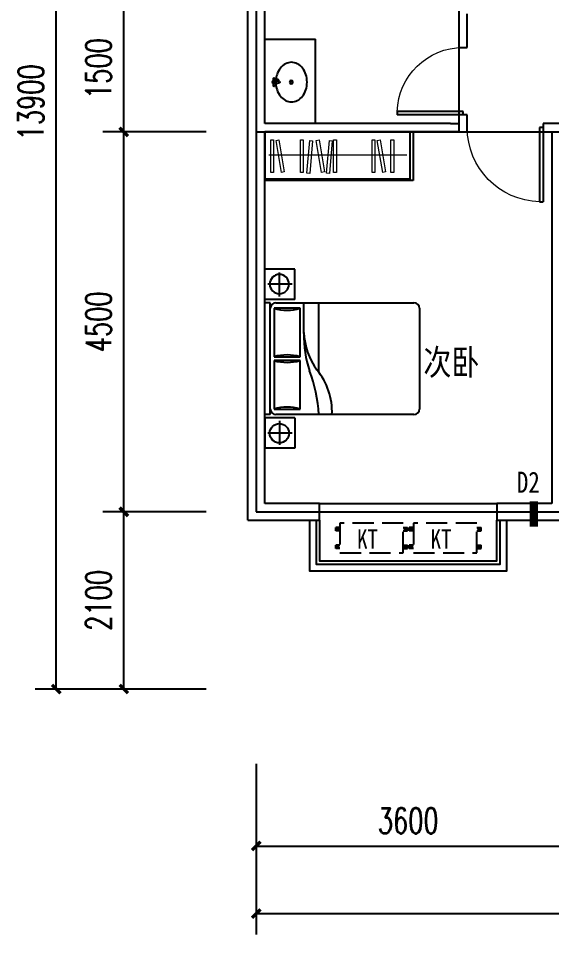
# Model space of a CAD drawing. Extents: x 62618 to 92174, y -175686 to -155872.
# Drawn here: x 62618 to 68937, y -175686 to -164832 of the extents above; entities that cross this region are included whole.
import ezdxf
from ezdxf.enums import TextEntityAlignment as Align

# ---------------------------------------------------------------- set-up
doc = ezdxf.new("R2010")
doc.units = 0
doc.header["$LTSCALE"] = 1000
doc.header["$MEASUREMENT"] = 0
doc.linetypes.add('DASH', pattern=[0.35, 0.25, -0.1])
doc.layers.get('0').update_dxf_attribs({"linetype": 'CONTINUOUS'})
for name, color, linetype in [('1-面积', 60, 'CONTINUOUS'), ('AXIS', 3, 'CONTINUOUS'), ('DIM_SYMB', 3, 'CONTINUOUS'), ('DOTE', 1, 'CONTINUOUS'), ('PUB_TEXT', 20, 'CONTINUOUS'), ('WALL', 31, 'CONTINUOUS'), ('WINDOW', 4, 'CONTINUOUS'), ('厨卫', 136, 'CONTINUOUS'), ('家具', 252, 'CONTINUOUS'), ('机台线', 33, 'CONTINUOUS')]:
    doc.layers.add(name, color=color, linetype=linetype)
doc.styles.add('-宋体', font='SimSun.ttf', dxfattribs={"width": 0.8})
doc.styles.add('ATT', font='TXT')
doc.styles.add('DIM_FONT', font='SIMPLEX.shx', dxfattribs={"width": 0.7})

# ---------------------------------------------------------------- blocks, each defined once
blk = doc.blocks.new('A$C7593189D')
at = {"layer": '家具'}
for p, q in [((0, 358), (0, 0)), ((0, 358), (358, 358)), ((182, 327), (182, 38)), ((358, 358), (358, 0)), ((35, 176), (320, 176)), ((0, 0), (358, 0))]:
    blk.add_line(p, q, dxfattribs=at)
blk.add_circle((182, 174), 114, dxfattribs=at)
blk = doc.blocks.new('12PBED04')
at = {"color": 0, "linetype": 'ByBlock'}
for p, q in [((0, 0), (0, 60)), ((3, 60), (0, 60)), ((3, 0), (3, 60)), ((6, 60), (80, 60)), ((21, 43.5), (21, 60)), ((29, 23), (29, 60)), ((5, 57), (5, 31)), ((19, 57), (5, 57)), ((19, 31), (19, 57)), ((83, 57), (83, 3)), ((5, 31), (19, 31)), ((19, 29), (5, 29)), ((5, 29), (5, 3)), ((19, 3), (19, 29)), ((3, 0), (0, 0)), ((5, 3), (19, 3)), ((80, 0), (6, 0))]:
    blk.add_line(p, q, dxfattribs=at)
for centre, radius, start, end in [((6, 57), 3, 90, 180), ((80, 57), 3, 0, 90), ((12, 81), 25, 253.739795, 286.260205), ((83.75, 42.6875), 62.75526, 179.258164, 197.803367), ((57.725806, 45.629032), 36.761918, 182.539782, 216.040311), ((12, 7), 25, 73.739795, 106.260205), ((12, 53), 25, 253.739795, 286.260205), ((-44.51087, -3.358696), 73.587559, 2.616012, 21.406944), ((0.75, 1.5), 35.338541, 357.56726, 39.546081), ((6, 3), 3, 180, 270), ((12, -21), 25, 73.739795, 106.260205), ((80, 3), 3, 270, 0)]:
    blk.add_arc(centre, radius, start, end, dxfattribs=at)
at = {"color": 0, "linetype": 'ByBlock', "style": 'ATT'}
for tag, flags, p in [('ITEM', 3, (50, 35)), ('ROOM_NUMBER', 1, (50, 20.5))]:
    blk.add_attdef(tag, text='', height=6, dxfattribs=dict(at, flags=flags)).set_placement(p, align=Align.CENTER)
blk = doc.blocks.new('-BED2')
at = {"linetype": 'Continuous', "xscale": 23, "yscale": 23, "zscale": 23}
blk.add_blockref('12PBED04', (-4, 4), dxfattribs=at)
blk = doc.blocks.new('$lvtry$00000194')
for p, q in [((-17, -27, 0), (-17, -17, 0)), ((17, -27, 0), (17, -17, 0))]:
    blk.add_line(p, q)
at = {"elevation": 0}
blk.add_lwpolyline([(14, -39, -0.067374), (92, -53, -0.088152), (166, -93, -0.105269), (218, -155, -0.121685), (235, -224, -0.121685), (218, -292, -0.105269), (166, -355, -0.088152), (92, -394, -0.078966), (0, -409, -0.078966), (-92, -394, -0.088152), (-166, -355, -0.105269), (-218, -292, -0.121685), (-235, -224, -0.121685), (-218, -155, -0.105269), (-166, -93, -0.088152), (-92, -53, -0.059935), (-23, -40, -0.059935)], format="xyb", dxfattribs=at)
for centre, radius in [((0, -27, 0), 16.7), ((0, -221, 0), 20), ((0, -221, 0), 15)]:
    blk.add_circle(centre, radius)
for centre, radius, start, end in [((-40, -17, 0), 10.1, 106.6096, 258.1648), ((-64, 250, 0), 259, 274.7069, 282.3732), ((-75, -197, 0), 173, 71.36, 79.1873), ((-29, -63, 0), 6.77, 155.344, 308.3224), ((-171, 35, 0), 166, 324.8411, 338.1337), ((-171, 35, 0), 170, 324.8411, 331.3523), ((-29, -63, 0), 3.37, 155.344, 308.3224), ((100, -178, 0), 170, 132.3141, 138.8253), ((100, -178, 0), 166, 125.5327, 138.8253), ((-12, -42, 0), 10.6, 201.8924, 261.774), ((0, -17, 0), 16.7, 0, 180), ((-381, -99, 0), 372, 2.3982, 6.7627), ((0, -80, 0), 9.9, 201.7837, 338.2163), ((64, 250, 0), 259, 257.6268, 265.2931), ((381, -99, 0), 372, 170.1008, 177.6018), ((75, -197, 0), 173, 100.8127, 110.4191), ((40, -17, 0), 10.1, 281.8352, 73.3904)]:
    blk.add_arc(centre, radius, start, end)
blk.add_point((0, -17, 0))
blk = doc.blocks.new('111')
at = {"layer": '机台线'}
for p, q in [((0, -50), (-50, -50)), ((0, -90), (-50, -90)), ((750, -50), (800, -50)), ((750, -90), (800, -90)), ((0, -260), (-50, -260)), ((0, -300), (-50, -300)), ((750, -260), (800, -260)), ((750, -300), (800, -300))]:
    blk.add_line(p, q, dxfattribs=at)
at = {"layer": '机台线', "linetype": 'DASH'}
blk.add_lwpolyline([(0, -350), (750, -350), (750, 0), (0, 0)], close=True, dxfattribs=at)
at = {"layer": '机台线'}
for points in [[(-50, -50), (-50, -90)], [(800, -50), (800, -90)], [(-50, -260), (-50, -300)], [(800, -260), (800, -300)]]:
    blk.add_lwpolyline(points, dxfattribs=at)
for centre in [(-25, -70), (775, -70), (-25, -280), (775, -280)]:
    blk.add_circle(centre, 10, dxfattribs=at)
blk = doc.blocks.new('$plan$00000330')
for p, q in [((-2077.7, 0), (0, 0)), ((-2077.7, 0), (-2077.7, -500)), ((-2027.7, 0), (-2027.7, -500)), ((0, 0), (0, -500)), ((-2077.7, -500), (0, -500))]:
    blk.add_line(p, q)
at = {"lineweight": 13}
for p, q in [((-1988.8, -240), (-55.7, -240)), ((-2027.7, -480), (0, -480))]:
    blk.add_line(p, q, dxfattribs=at)
for points in [[(-1803.3, -80.6), (-1803.3, -416.7), (-1763, -416.7), (-1763, -80.6)], [(-1613.8, -80.8), (-1689.8, -408.2), (-1650.5, -417.3), (-1574.5, -89.9)], [(-1541.1, -80.6), (-1541.1, -416.7), (-1500.7, -416.7), (-1500.7, -80.6)], [(-1003.1, -80.6), (-1003.1, -416.7), (-962.8, -416.7), (-962.8, -80.6)], [(-945, -92.9), (-905.1, -426.6), (-865, -421.8), (-905, -88.1)], [(-759.8, -80.8), (-835.8, -408.2), (-796.5, -417.3), (-720.5, -89.9)], [(-669.3, -92.9), (-629.4, -426.6), (-589.3, -421.8), (-629.3, -88.1)], [(-539.1, -80.6), (-539.1, -416.7), (-498.8, -416.7), (-498.8, -80.6)], [(-198.1, -80.8), (-274.1, -408.2), (-234.7, -417.3), (-158.8, -89.9)], [(-125.3, -80.6), (-125.3, -416.7), (-85, -416.7), (-85, -80.6)]]:
    blk.add_lwpolyline(points, close=True, dxfattribs=at)
blk = doc.blocks.new('$DorLib2D$00000001')
for p, q in [((0.45, 0.975), (0.5, 0.975)), ((0.45, 0), (0.45, 0.975)), ((0.5, 0), (0.5, 0.975)), ((0.5, 0), (0.45, 0))]:
    blk.add_line(p, q)
at = {"lineweight": 13}
blk.add_arc((0.475, 0), 0.975, 91.4693, 180, dxfattribs=at)
blk = doc.blocks.new('_ArchTick')
at = {"color": 0, "linetype": 'ByBlock', "const_width": 0.4}
blk.add_lwpolyline([(-0.5, -0.5), (0.5, 0.5)], dxfattribs=at)

msp = doc.modelspace()

# ---------------------------------------------------------------- linework, layer by layer
at = {"layer": '1-面积', "const_width": 100}
msp.add_lwpolyline([(68725, -170555), (68725, -170855)], dxfattribs=at)
at = {"layer": 'AXIS'}
for p, q in [((63068, -172777), (63068, -158877)), ((63868, -166177), (63868, -164677)), ((64843, -166177), (63618, -166177)), ((64843, -166177), (63618, -166177)), ((63868, -170677), (63868, -166177)), ((64843, -170677), (63618, -170677)), ((64843, -170677), (63618, -170677)), ((63868, -172777), (63868, -170677)), ((64843, -172777), (62818, -172777)), ((64843, -172777), (63618, -172777)), ((65437, -173661), (65437, -175686)), ((65437, -173661), (65437, -174886)), ((65437, -174636), (69037, -174636)), ((65437, -175436), (89237, -175436))]:
    msp.add_line(p, q, dxfattribs=at)
at = {"layer": 'DIM_SYMB'}
msp.add_lwpolyline([(68737, -164940, 0, 0, 0), (68737, -164197, 80, 0, 0), (68737, -163897, 0, 0, 0)], format="xyseb", dxfattribs=at)
at = {"layer": 'DOTE'}
for p, q in [((65437, -163577), (65437, -170677)), ((67837, -164677), (67837, -166177)), ((65437, -166177), (89237, -166177)), ((65437, -170677), (73837, -170677))]:
    msp.add_line(p, q, dxfattribs=at)
at = {"layer": 'WALL'}
for p, q in [((65337, -166177), (65337, -163477)), ((65537, -166077), (65537, -163677)), ((67837, -164777), (67837, -165177)), ((67937, -165177), (67937, -164777)), ((67837, -165177), (67937, -165177)), ((67937, -165977), (67837, -165977)), ((67837, -165977), (67837, -166077)), ((67937, -166077), (67937, -165977)), ((65337, -170777), (65337, -166177)), ((67737, -166077), (65537, -166077)), ((65537, -170577), (65537, -166177)), ((67837, -166177), (65537, -166177)), ((67737, -166077), (67837, -166077)), ((67737, -166077), (67737, -166077)), ((67837, -166177), (67936, -166177)), ((67837, -166177), (67837, -166177)), ((67936, -166177), (67937, -166177)), ((67937, -166177), (67937, -166077)), ((69037, -166077), (68837, -166077)), ((68837, -166077), (68837, -166177)), ((68837, -166177), (68937, -166177)), ((68937, -166177), (68937, -170577)), ((66187, -170577), (65537, -170577)), ((66187, -170777), (66187, -170577)), ((68937, -170577), (68287, -170577)), ((68287, -170577), (68287, -170777)), ((65337, -170777), (66187, -170777)), ((68287, -170777), (69037, -170777))]:
    msp.add_line(p, q, dxfattribs=at)
at = {"layer": 'WINDOW'}
for p, q in [((67837, -165177), (67837, -165977)), ((66187, -170577), (68287, -170577))]:
    msp.add_line(p, q, dxfattribs=at)
for points in [[(66067, -170777), (66067, -171377), (68407, -171377), (68407, -170777)], [(66147, -170777), (66147, -171297), (68327, -171297), (68327, -170777)], [(66187, -170777), (66187, -171257), (68287, -171257), (68287, -170777)]]:
    msp.add_lwpolyline(points, dxfattribs=at)
at = {"layer": '厨卫'}
for p in [(65537, -165077), (66137, -166077)]:
    msp.add_line(p, (66137, -165077), dxfattribs=at)

# ---------------------------------------------------------------- block references
at = {"layer": 'AXIS', "xscale": 100, "yscale": 100, "zscale": 100}
for p, rotation in [((63868, -166177), 90), ((63868, -166177), 270), ((63868, -170677), 270), ((63868, -170677), 90), ((63068, -172777), 270), ((63868, -172777), 270), ((65437, -174636), 180), ((65437, -175436), 180)]:
    msp.add_blockref('_ArchTick', p, dxfattribs=dict(at, rotation=rotation))
at = {"layer": 'WINDOW', "xscale": 800, "yscale": -800, "zscale": 800, "rotation": 270}
msp.add_blockref('$DorLib2D$00000001', (67887, -165577), dxfattribs=at)
at = {"layer": 'WINDOW', "xscale": 900, "yscale": -900, "zscale": 900}
msp.add_blockref('$DorLib2D$00000001', (68387, -166127), dxfattribs=at)
at = {"layer": '厨卫', "yscale": -1, "rotation": 270.0000000133402}
msp.add_blockref('$lvtry$00000194', (65630, -165588, 0), dxfattribs=at)
at = {"layer": '家具', "xscale": 0.8473282470600272, "yscale": -1.155100000003346, "rotation": 179.9999999993896}
msp.add_blockref('$plan$00000330', (65537, -166177), dxfattribs=at)
at = {"layer": '家具', "xscale": -1, "rotation": 270}
msp.add_blockref('A$C7593189D', (65537, -168162), dxfattribs=at)
at = {"layer": '家具', "xscale": 0.9605119898915291, "yscale": 0.960512003977783, "zscale": 0.9605120000000001, "rotation": 359.9999999930557}
msp.add_blockref('-BED2', (65541, -169530), dxfattribs=at)
at = {"layer": '家具', "rotation": 270}
msp.add_blockref('A$C7593189D', (65537, -169565), dxfattribs=at)
at = {"layer": '机台线', "rotation": 180}
for p in [(67179, -171163), (68050, -171163)]:
    msp.add_blockref('111', p, dxfattribs=at)

# ---------------------------------------------------------------- texts
at = {"layer": 'AXIS', "color": 7, "char_height": 300, "attachment_point": 5, "rotation": 90, "style": 'DIM_FONT'}
for s, insert in [('\\A1;1500', (63568, -165427)), ('\\A1;13900', (62768, -165827)), ('\\A1;4500', (63568, -168427)), ('\\A1;2100', (63568, -171727))]:
    msp.add_mtext(s, dxfattribs=dict(at, insert=insert))
at = {"layer": 'AXIS', "color": 7, "insert": (67237, -174336), "char_height": 300, "attachment_point": 5, "style": 'DIM_FONT'}
msp.add_mtext('\\A1;3600', dxfattribs=at)
at = {"layer": 'PUB_TEXT', "style": '-宋体', "width": 0.8}
for s, height, p in [('次卧', 303.8, (67417, -169057)), ('D2', 250, (68524, -170452)), ('KT', 227.8, (66631, -171113)), ('KT', 227.8, (67502, -171113))]:
    msp.add_text(s, height=height, dxfattribs=at).set_placement(p)

doc.saveas('drawing.dxf')
